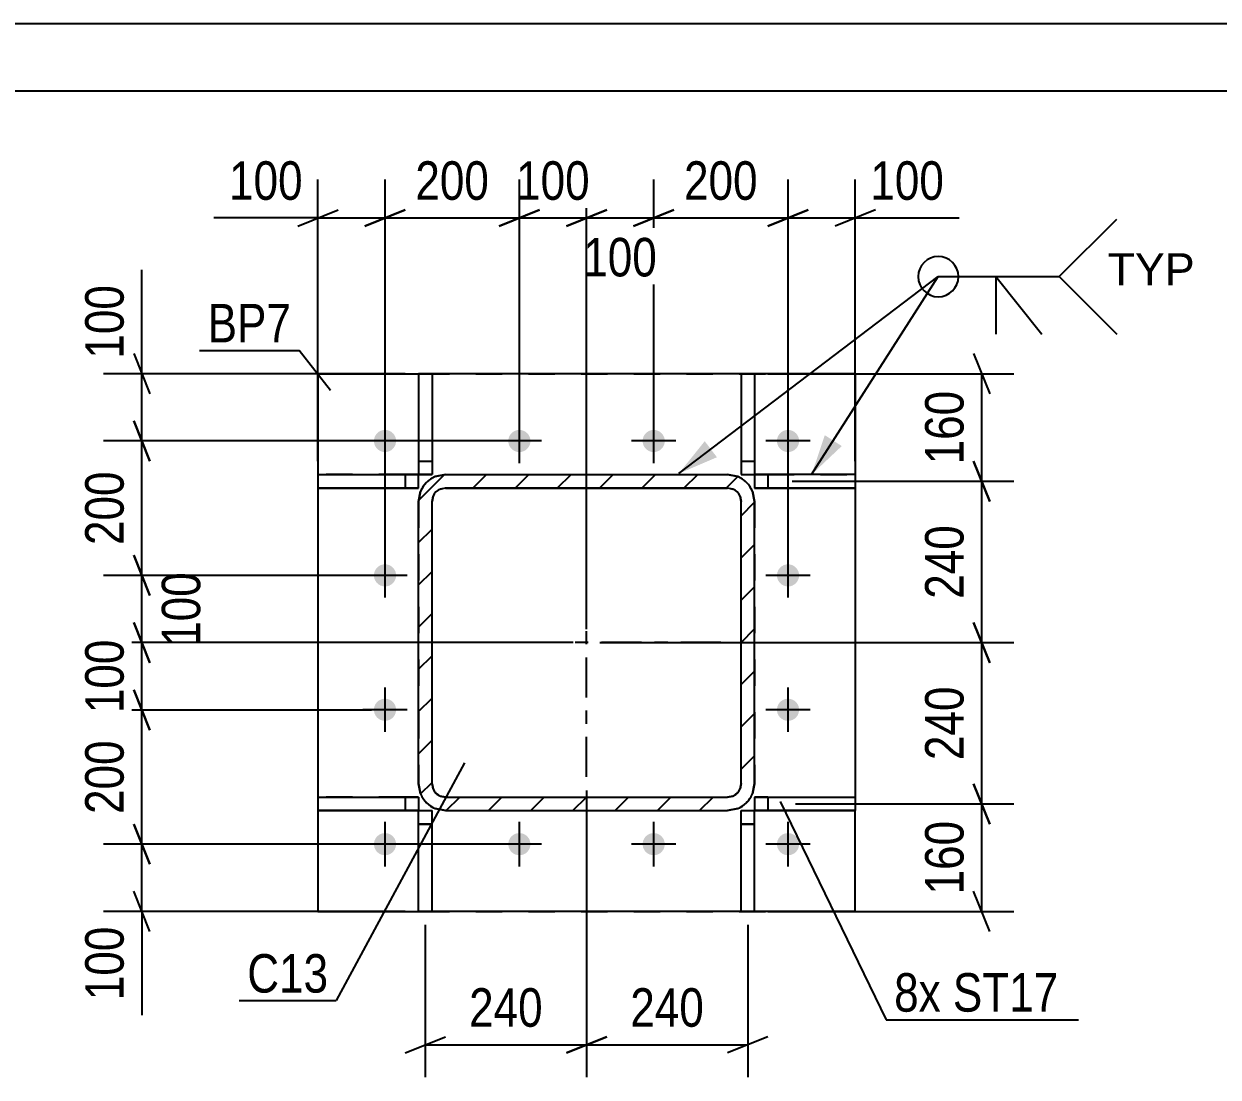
# Model space of a CAD drawing. Header units: millimetres. Extents: x 0 to 594, y 0 to 420.
# Drawn here: x 418.8 to 507.7, y 341.6 to 420 of the extents above; entities that cross this region are included whole.
import ezdxf

# ---------------------------------------------------------------- set-up
doc = ezdxf.new("R2010")
doc.units = ezdxf.units.MM
doc.linetypes.add('DXK_LINE_DOT2', pattern=[3.9198, 1.9599, -1.9599])
doc.linetypes.add('DXK_LINE_DOT3', pattern=[5.9187, 2.979, -0.9799, 0.9799, -0.9799])
doc.styles.add('Arial', font='ARIAL.TTF', dxfattribs={"height": 0.2})
doc.styles.add('Arial Narrow', font='ARIALN.TTF', dxfattribs={"height": 0.2})

# ---------------------------------------------------------------- blocks, each defined once
blk = doc.blocks.new('Unknown-681868662-1134')
at = {"color": 5, "linetype": 'Continuous'}
for p, q in [((594, 420), (0, 420)), ((589, 415), (5, 415))]:
    blk.add_line(p, q, dxfattribs=at)
blk = doc.blocks.new('Part-681868662-2966 - 2899')
at = {"color": 2, "linetype": 'Continuous'}
for p, q in [((448.231, 361.466), (449.231, 361.466)), ((448.231, 353.965), (448.231, 361.466)), ((449.231, 353.965), (449.231, 361.466)), ((448.231, 360.466), (449.231, 360.466)), ((448.231, 353.965), (449.231, 353.965))]:
    blk.add_line(p, q, dxfattribs=at)
at = {"color": 7, "linetype": 'DXK_LINE_DOT2'}
for p, q in [((448.231, 361.465), (449.231, 361.465)), ((448.231, 360.465), (449.231, 360.465)), ((449.231, 353.965), (448.231, 353.965))]:
    blk.add_line(p, q, dxfattribs=at)
blk = doc.blocks.new('Bolt-681868662-2914 - 2899')
at = {"linetype": 'Continuous'}
for points in [[(445.731, 388.14), (445.559, 388.158), (445.395, 388.211), (445.246, 388.297), (445.118, 388.413), (445.016, 388.552), (444.946, 388.71), (444.91, 388.879), (444.91, 389.051), (444.946, 389.22), (445.016, 389.377), (445.118, 389.517), (445.246, 389.632), (445.395, 389.719), (445.559, 389.772), (445.731, 389.79), (445.902, 389.772), (446.066, 389.719), (446.216, 389.632), (446.344, 389.517), (446.445, 389.377), (446.516, 389.22), (446.551, 389.051), (446.551, 388.879), (446.516, 388.71), (446.445, 388.552), (446.344, 388.413), (446.216, 388.297), (446.066, 388.211), (445.902, 388.158)], [(455.731, 388.14), (455.559, 388.158), (455.395, 388.211), (455.246, 388.297), (455.118, 388.413), (455.016, 388.552), (454.946, 388.71), (454.91, 388.879), (454.91, 389.051), (454.946, 389.22), (455.016, 389.377), (455.118, 389.517), (455.246, 389.632), (455.395, 389.719), (455.559, 389.772), (455.731, 389.79), (455.902, 389.772), (456.066, 389.719), (456.216, 389.632), (456.344, 389.517), (456.445, 389.377), (456.516, 389.22), (456.551, 389.051), (456.551, 388.879), (456.516, 388.71), (456.445, 388.552), (456.344, 388.413), (456.216, 388.297), (456.066, 388.211), (455.902, 388.158)], [(465.731, 388.14), (465.559, 388.158), (465.395, 388.211), (465.246, 388.297), (465.118, 388.413), (465.016, 388.552), (464.946, 388.71), (464.91, 388.879), (464.91, 389.051), (464.946, 389.22), (465.016, 389.377), (465.118, 389.517), (465.246, 389.632), (465.395, 389.719), (465.559, 389.772), (465.731, 389.79), (465.902, 389.772), (466.066, 389.719), (466.216, 389.632), (466.344, 389.517), (466.445, 389.377), (466.516, 389.22), (466.551, 389.051), (466.551, 388.879), (466.516, 388.71), (466.445, 388.552), (466.344, 388.413), (466.216, 388.297), (466.066, 388.211), (465.902, 388.158)], [(475.731, 388.14), (475.559, 388.158), (475.395, 388.211), (475.246, 388.297), (475.118, 388.413), (475.016, 388.552), (474.946, 388.71), (474.91, 388.879), (474.91, 389.051), (474.946, 389.22), (475.016, 389.377), (475.118, 389.517), (475.246, 389.632), (475.395, 389.719), (475.559, 389.772), (475.731, 389.79), (475.902, 389.772), (476.066, 389.719), (476.216, 389.632), (476.344, 389.517), (476.445, 389.377), (476.516, 389.22), (476.551, 389.051), (476.551, 388.879), (476.516, 388.71), (476.445, 388.552), (476.344, 388.413), (476.216, 388.297), (476.066, 388.211), (475.902, 388.158)], [(445.731, 378.14), (445.559, 378.158), (445.395, 378.211), (445.246, 378.297), (445.118, 378.413), (445.016, 378.552), (444.946, 378.71), (444.91, 378.879), (444.91, 379.051), (444.946, 379.22), (445.016, 379.377), (445.118, 379.517), (445.246, 379.632), (445.395, 379.719), (445.559, 379.772), (445.731, 379.79), (445.902, 379.772), (446.066, 379.719), (446.216, 379.632), (446.344, 379.517), (446.445, 379.377), (446.516, 379.22), (446.551, 379.051), (446.551, 378.879), (446.516, 378.71), (446.445, 378.552), (446.344, 378.413), (446.216, 378.297), (446.066, 378.211), (445.902, 378.158)], [(475.731, 378.14), (475.559, 378.158), (475.395, 378.211), (475.246, 378.297), (475.118, 378.413), (475.016, 378.552), (474.946, 378.71), (474.91, 378.879), (474.91, 379.051), (474.946, 379.22), (475.016, 379.377), (475.118, 379.517), (475.246, 379.632), (475.395, 379.719), (475.559, 379.772), (475.731, 379.79), (475.902, 379.772), (476.066, 379.719), (476.216, 379.632), (476.344, 379.517), (476.445, 379.377), (476.516, 379.22), (476.551, 379.051), (476.551, 378.879), (476.516, 378.71), (476.445, 378.552), (476.344, 378.413), (476.216, 378.297), (476.066, 378.211), (475.902, 378.158)], [(445.731, 368.14), (445.559, 368.158), (445.395, 368.211), (445.246, 368.297), (445.118, 368.413), (445.016, 368.552), (444.946, 368.71), (444.91, 368.879), (444.91, 369.051), (444.946, 369.22), (445.016, 369.377), (445.118, 369.517), (445.246, 369.632), (445.395, 369.719), (445.559, 369.772), (445.731, 369.79), (445.902, 369.772), (446.066, 369.719), (446.216, 369.632), (446.344, 369.517), (446.445, 369.377), (446.516, 369.22), (446.551, 369.051), (446.551, 368.879), (446.516, 368.71), (446.445, 368.552), (446.344, 368.413), (446.216, 368.297), (446.066, 368.211), (445.902, 368.158)], [(475.731, 368.14), (475.559, 368.158), (475.395, 368.211), (475.246, 368.297), (475.118, 368.413), (475.016, 368.552), (474.946, 368.71), (474.91, 368.879), (474.91, 369.051), (474.946, 369.22), (475.016, 369.377), (475.118, 369.517), (475.246, 369.632), (475.395, 369.719), (475.559, 369.772), (475.731, 369.79), (475.902, 369.772), (476.066, 369.719), (476.216, 369.632), (476.344, 369.517), (476.445, 369.377), (476.516, 369.22), (476.551, 369.051), (476.551, 368.879), (476.516, 368.71), (476.445, 368.552), (476.344, 368.413), (476.216, 368.297), (476.066, 368.211), (475.902, 368.158)], [(445.731, 358.14), (445.559, 358.158), (445.395, 358.211), (445.246, 358.297), (445.118, 358.413), (445.016, 358.552), (444.946, 358.71), (444.91, 358.879), (444.91, 359.051), (444.946, 359.22), (445.016, 359.377), (445.118, 359.517), (445.246, 359.632), (445.395, 359.719), (445.559, 359.772), (445.731, 359.79), (445.902, 359.772), (446.066, 359.719), (446.216, 359.632), (446.344, 359.517), (446.445, 359.377), (446.516, 359.22), (446.551, 359.051), (446.551, 358.879), (446.516, 358.71), (446.445, 358.552), (446.344, 358.413), (446.216, 358.297), (446.066, 358.211), (445.902, 358.158)], [(455.731, 358.14), (455.559, 358.158), (455.395, 358.211), (455.246, 358.297), (455.118, 358.413), (455.016, 358.552), (454.946, 358.71), (454.91, 358.879), (454.91, 359.051), (454.946, 359.22), (455.016, 359.377), (455.118, 359.517), (455.246, 359.632), (455.395, 359.719), (455.559, 359.772), (455.731, 359.79), (455.902, 359.772), (456.066, 359.719), (456.216, 359.632), (456.344, 359.517), (456.445, 359.377), (456.516, 359.22), (456.551, 359.051), (456.551, 358.879), (456.516, 358.71), (456.445, 358.552), (456.344, 358.413), (456.216, 358.297), (456.066, 358.211), (455.902, 358.158)], [(465.731, 358.14), (465.559, 358.158), (465.395, 358.211), (465.246, 358.297), (465.118, 358.413), (465.016, 358.552), (464.946, 358.71), (464.91, 358.879), (464.91, 359.051), (464.946, 359.22), (465.016, 359.377), (465.118, 359.517), (465.246, 359.632), (465.395, 359.719), (465.559, 359.772), (465.731, 359.79), (465.902, 359.772), (466.066, 359.719), (466.216, 359.632), (466.344, 359.517), (466.445, 359.377), (466.516, 359.22), (466.551, 359.051), (466.551, 358.879), (466.516, 358.71), (466.445, 358.552), (466.344, 358.413), (466.216, 358.297), (466.066, 358.211), (465.902, 358.158)], [(475.731, 358.14), (475.559, 358.158), (475.395, 358.211), (475.246, 358.297), (475.118, 358.413), (475.016, 358.552), (474.946, 358.71), (474.91, 358.879), (474.91, 359.051), (474.946, 359.22), (475.016, 359.377), (475.118, 359.517), (475.246, 359.632), (475.395, 359.719), (475.559, 359.772), (475.731, 359.79), (475.902, 359.772), (476.066, 359.719), (476.216, 359.632), (476.344, 359.517), (476.445, 359.377), (476.516, 359.22), (476.551, 359.051), (476.551, 358.879), (476.516, 358.71), (476.445, 358.552), (476.344, 358.413), (476.216, 358.297), (476.066, 358.211), (475.902, 358.158)]]:
    blk.add_hatch(color=1, dxfattribs=at).paths.add_polyline_path(points)
at = {"color": 1, "linetype": 'Continuous'}
for p, q in [((445.731, 387.315), (445.731, 390.615)), ((455.731, 387.315), (455.731, 390.615)), ((465.731, 387.315), (465.731, 390.615)), ((475.731, 387.315), (475.731, 390.615)), ((447.381, 388.965), (444.081, 388.965)), ((457.381, 388.965), (454.081, 388.965)), ((467.381, 388.965), (464.081, 388.965)), ((477.381, 388.965), (474.081, 388.965)), ((445.731, 377.315), (445.731, 380.615)), ((475.731, 377.315), (475.731, 380.615)), ((447.381, 378.965), (444.081, 378.965)), ((477.381, 378.965), (474.081, 378.965)), ((445.731, 367.315), (445.731, 370.615)), ((475.731, 367.315), (475.731, 370.615)), ((447.381, 368.965), (444.081, 368.965)), ((477.381, 368.965), (474.081, 368.965)), ((445.731, 357.315), (445.731, 360.615)), ((455.731, 357.315), (455.731, 360.615)), ((465.731, 357.315), (465.731, 360.615)), ((475.731, 357.315), (475.731, 360.615)), ((447.381, 358.965), (444.081, 358.965)), ((457.381, 358.965), (454.081, 358.965)), ((467.381, 358.965), (464.081, 358.965)), ((477.381, 358.965), (474.081, 358.965))]:
    blk.add_line(p, q, dxfattribs=at)
blk = doc.blocks.new('Part-681868662-2971 - 2899')
at = {"color": 2, "linetype": 'Continuous'}
for p, q in [((472.231, 361.466), (473.231, 361.466)), ((472.231, 353.965), (472.231, 361.466)), ((473.231, 353.965), (473.231, 361.466)), ((472.231, 360.466), (473.231, 360.466)), ((472.231, 353.965), (473.231, 353.965))]:
    blk.add_line(p, q, dxfattribs=at)
at = {"color": 7, "linetype": 'DXK_LINE_DOT2'}
for p, q in [((472.231, 361.465), (473.231, 361.465)), ((472.231, 360.465), (473.231, 360.465)), ((473.231, 353.965), (472.231, 353.965))]:
    blk.add_line(p, q, dxfattribs=at)
blk = doc.blocks.new('Part-681868662-2951 - 2899')
at = {"linetype": 'Continuous'}
h = blk.add_hatch(dxfattribs=at)
h.set_pattern_fill('', scale=0.7, style=0, pattern_type=0)
h.set_pattern_definition([(45, (448.3831, 362.7015), (-1.57154, 1.57154), [])])
h.paths.add_polyline_path([(448.231, 363.467), (448.383, 362.702), (448.817, 362.053), (449.466, 361.619), (450.231, 361.467), (471.231, 361.467), (471.996, 361.619), (472.645, 362.053), (473.079, 362.702), (473.231, 363.467), (473.231, 384.467), (473.079, 385.232), (472.645, 385.881), (471.996, 386.315), (471.231, 386.467), (450.231, 386.467), (449.466, 386.315), (448.817, 385.881), (448.383, 385.232), (448.231, 384.467)])
h.paths.add_polyline_path([(449.307, 384.85), (449.524, 385.174), (449.848, 385.391), (450.231, 385.467), (471.231, 385.467), (471.614, 385.391), (471.938, 385.174), (472.155, 384.85), (472.231, 384.467), (472.231, 363.467), (472.155, 363.084), (471.938, 362.76), (471.614, 362.543), (471.231, 362.467), (450.231, 362.467), (449.848, 362.543), (449.524, 362.76), (449.307, 363.084), (449.231, 363.467), (449.231, 384.467)])
at = {"color": 2, "linetype": 'Continuous'}
for p, q in [((450.231, 386.467), (449.466, 386.315)), ((450.231, 386.467), (471.231, 386.467)), ((471.996, 386.315), (471.231, 386.467)), ((448.383, 385.232), (448.231, 384.467)), ((449.848, 385.391), (450.231, 385.467)), ((450.231, 385.465), (449.848, 385.389)), ((450.231, 385.465), (450.231, 385.467)), ((450.231, 385.467), (471.231, 385.467)), ((450.231, 385.465), (471.231, 385.465)), ((471.231, 385.465), (471.231, 385.467)), ((471.231, 385.467), (471.614, 385.391)), ((471.614, 385.389), (471.231, 385.465)), ((473.231, 384.467), (473.079, 385.232)), ((448.231, 363.467), (448.231, 384.467)), ((449.231, 384.467), (449.307, 384.85)), ((449.231, 363.467), (449.231, 384.467)), ((472.155, 384.85), (472.231, 384.467)), ((472.231, 363.467), (472.231, 384.467)), ((473.231, 363.467), (473.231, 384.467)), ((448.231, 363.467), (448.383, 362.702)), ((448.383, 362.699), (448.383, 362.702)), ((448.383, 362.699), (448.383, 362.702)), ((449.307, 363.084), (449.231, 363.467)), ((472.231, 363.467), (472.155, 363.084)), ((473.079, 362.702), (473.231, 363.467)), ((473.079, 362.702), (473.079, 362.699)), ((473.079, 362.702), (473.079, 362.699)), ((450.231, 362.467), (449.848, 362.543)), ((450.231, 362.467), (471.231, 362.467)), ((471.614, 362.543), (471.231, 362.467)), ((449.466, 361.619), (450.231, 361.467)), ((450.231, 361.465), (449.466, 361.617)), ((450.231, 361.465), (450.231, 361.467)), ((450.231, 361.467), (471.231, 361.467)), ((450.231, 361.465), (471.231, 361.465)), ((471.231, 361.467), (471.996, 361.619)), ((471.996, 361.617), (471.231, 361.465)), ((471.231, 361.465), (471.231, 361.467))]:
    blk.add_line(p, q, dxfattribs=at)
at = {"color": 7, "linetype": 'DXK_LINE_DOT2'}
for p, q in [((449.466, 386.313), (450.231, 386.465)), ((450.231, 386.465), (450.231, 386.467)), ((450.231, 386.465), (471.231, 386.465)), ((471.231, 386.465), (471.231, 386.467)), ((471.231, 386.465), (471.996, 386.313)), ((448.231, 384.465), (448.383, 385.23)), ((473.079, 385.23), (473.231, 384.465)), ((448.231, 384.467), (448.231, 363.465)), ((449.307, 384.848), (449.231, 384.465)), ((449.231, 384.465), (449.231, 384.467)), ((449.231, 363.465), (449.231, 384.465)), ((449.307, 384.848), (449.307, 384.85)), ((472.155, 384.848), (472.155, 384.85)), ((472.231, 384.465), (472.155, 384.848)), ((472.231, 384.465), (472.231, 384.467)), ((472.231, 363.465), (472.231, 384.465)), ((473.231, 384.467), (473.231, 363.465)), ((448.383, 362.702), (448.231, 363.465)), ((449.231, 363.465), (449.231, 363.467)), ((449.231, 363.465), (449.307, 363.082)), ((472.155, 363.082), (472.231, 363.465)), ((472.231, 363.465), (472.231, 363.467)), ((473.231, 363.465), (473.079, 362.702)), ((449.848, 362.541), (450.231, 362.465)), ((450.231, 362.465), (450.231, 362.467)), ((450.231, 362.465), (471.231, 362.465)), ((471.231, 362.465), (471.614, 362.541)), ((471.231, 362.465), (471.231, 362.467))]:
    blk.add_line(p, q, dxfattribs=at)
at = {"color": 7, "linetype": 'DXK_LINE_DOT3'}
for p, q in [((460.731, 363.965), (460.731, 383.967)), ((470.732, 373.966), (450.73, 373.966))]:
    blk.add_line(p, q, dxfattribs=at)
at = {"color": 2, "linetype": 'Continuous'}
for centre, radius, start, end in [((450.231, 384.467), 2, 112.5, 157.5), ((471.231, 384.467), 2, 22.5, 67.5), ((450.231, 384.467), 1, 112.5, 157.5), ((450.231, 384.465), 1, 112.5, 157.5), ((471.231, 384.467), 1, 22.5, 67.5), ((471.231, 384.465), 1, 22.5, 67.5), ((450.231, 363.467), 2, 202.5, 247.5), ((450.231, 363.465), 2, 202.5, 247.5), ((450.231, 363.467), 1, 202.5, 247.5), ((471.231, 363.467), 1, 292.5, 337.5), ((471.231, 363.467), 2, 292.5, 337.5), ((471.231, 363.465), 2, 292.5, 337.5)]:
    blk.add_arc(centre, radius, start, end, dxfattribs=at)
at = {"color": 7, "linetype": 'DXK_LINE_DOT2'}
for centre, radius, start, end in [((450.231, 384.465), 2, 112.5, 157.5), ((471.231, 384.465), 2, 22.5, 67.5), ((450.231, 363.465), 1, 202.5, 247.5), ((471.231, 363.465), 1, 292.5, 337.5)]:
    blk.add_arc(centre, radius, start, end, dxfattribs=at)
blk = doc.blocks.new('Part-681868662-2976 - 2899')
at = {"color": 2, "linetype": 'Continuous'}
for p, q in [((448.231, 393.965), (448.231, 386.466)), ((449.231, 393.965), (448.231, 393.965)), ((449.231, 393.965), (449.231, 386.465)), ((448.231, 387.466), (449.231, 387.466)), ((448.231, 386.466), (449.231, 386.466)), ((449.231, 386.465), (448.231, 386.465))]:
    blk.add_line(p, q, dxfattribs=at)
at = {"color": 7, "linetype": 'DXK_LINE_DOT2'}
for p, q in [((448.231, 393.965), (449.231, 393.965)), ((448.231, 387.465), (448.231, 387.466)), ((448.231, 387.465), (449.231, 387.465)), ((449.231, 387.465), (449.231, 387.466)), ((448.231, 386.466), (448.231, 386.465)), ((448.231, 386.465), (448.231, 386.466))]:
    blk.add_line(p, q, dxfattribs=at)
blk = doc.blocks.new('Part-681868662-2981 - 2899')
at = {"color": 2, "linetype": 'Continuous'}
for p, q in [((472.231, 393.965), (472.231, 386.465)), ((473.231, 393.965), (472.231, 393.965)), ((473.231, 393.965), (473.231, 386.466)), ((472.231, 387.466), (473.231, 387.466)), ((472.231, 386.466), (473.231, 386.466)), ((472.231, 386.465), (473.231, 386.465))]:
    blk.add_line(p, q, dxfattribs=at)
at = {"color": 7, "linetype": 'DXK_LINE_DOT2'}
for p, q in [((472.231, 393.965), (473.231, 393.965)), ((472.231, 387.465), (473.231, 387.465)), ((473.231, 386.466), (473.231, 386.465))]:
    blk.add_line(p, q, dxfattribs=at)
blk = doc.blocks.new('Part-681868662-2986 - 2899')
at = {"color": 2, "linetype": 'Continuous'}
for p, q in [((474.231, 386.466), (473.231, 386.466)), ((473.231, 386.466), (473.231, 385.466)), ((474.231, 386.466), (474.231, 385.466)), ((480.731, 386.465), (474.231, 386.466)), ((480.731, 386.465), (480.731, 385.465)), ((474.231, 385.466), (473.231, 385.466)), ((473.231, 385.466), (473.231, 385.465)), ((473.231, 385.465), (473.231, 385.466)), ((473.231, 385.465), (474.231, 385.465)), ((480.731, 385.465), (474.231, 385.466)), ((474.231, 385.465), (480.731, 385.465)), ((480.731, 385.465), (480.731, 385.465))]:
    blk.add_line(p, q, dxfattribs=at)
at = {"color": 7, "linetype": 'DXK_LINE_DOT2'}
for p, q in [((473.231, 386.465), (474.231, 386.465)), ((474.231, 386.465), (480.731, 386.465)), ((474.231, 385.466), (474.231, 385.465)), ((480.731, 385.465), (480.731, 385.465))]:
    blk.add_line(p, q, dxfattribs=at)
blk = doc.blocks.new('Part-681868662-2991 - 2899')
at = {"color": 2, "linetype": 'Continuous'}
for p, q in [((474.231, 362.466), (473.231, 362.466)), ((473.231, 362.466), (473.231, 361.466)), ((474.231, 362.466), (474.231, 361.466)), ((474.231, 362.466), (480.731, 362.465)), ((480.731, 362.465), (480.731, 361.465)), ((474.231, 361.466), (473.231, 361.466)), ((473.231, 361.465), (474.231, 361.465)), ((480.731, 361.465), (474.231, 361.466)), ((474.231, 361.465), (480.731, 361.465)), ((480.731, 361.465), (480.731, 361.465))]:
    blk.add_line(p, q, dxfattribs=at)
at = {"color": 7, "linetype": 'DXK_LINE_DOT2'}
for p, q in [((473.231, 362.465), (474.231, 362.465)), ((474.231, 362.465), (480.731, 362.465)), ((473.231, 361.466), (473.231, 361.465)), ((473.231, 361.466), (473.231, 361.465)), ((474.231, 361.466), (474.231, 361.465)), ((480.731, 361.465), (480.731, 361.465))]:
    blk.add_line(p, q, dxfattribs=at)
blk = doc.blocks.new('Part-681868662-2996 - 2899')
at = {"color": 2, "linetype": 'Continuous'}
for p, q in [((440.731, 386.465), (447.231, 386.466)), ((440.731, 386.465), (440.731, 386.465)), ((440.731, 386.465), (440.731, 385.465)), ((447.231, 386.466), (448.231, 386.466)), ((447.231, 386.466), (447.231, 385.466)), ((448.231, 385.465), (448.231, 386.466)), ((447.231, 385.466), (440.731, 385.465)), ((440.731, 385.465), (447.231, 385.465)), ((448.231, 385.466), (447.231, 385.466)), ((447.231, 385.465), (448.231, 385.465)), ((448.231, 385.466), (448.231, 385.465))]:
    blk.add_line(p, q, dxfattribs=at)
at = {"color": 7, "linetype": 'DXK_LINE_DOT2'}
for p, q in [((447.231, 386.465), (440.731, 386.465)), ((448.231, 386.465), (447.231, 386.465)), ((448.231, 386.466), (448.231, 386.465)), ((447.231, 385.465), (447.231, 385.466))]:
    blk.add_line(p, q, dxfattribs=at)
blk = doc.blocks.new('Part-681868662-3001 - 2899')
at = {"color": 2, "linetype": 'Continuous'}
for p, q in [((440.731, 362.465), (447.231, 362.466)), ((440.731, 362.465), (440.731, 362.465)), ((440.731, 362.465), (440.731, 361.465)), ((447.231, 362.466), (448.231, 362.466)), ((447.231, 362.466), (447.231, 361.466)), ((448.231, 362.466), (448.231, 361.466)), ((447.231, 361.466), (440.731, 361.465)), ((440.731, 361.465), (447.231, 361.465)), ((448.231, 361.466), (447.231, 361.466)), ((447.231, 361.465), (448.231, 361.465))]:
    blk.add_line(p, q, dxfattribs=at)
at = {"color": 7, "linetype": 'DXK_LINE_DOT2'}
for p, q in [((447.231, 362.465), (440.731, 362.465)), ((448.231, 362.465), (447.231, 362.465)), ((448.231, 362.466), (448.231, 362.465)), ((447.231, 361.465), (447.231, 361.466)), ((448.231, 361.465), (448.231, 361.466)), ((448.231, 361.466), (448.231, 361.465))]:
    blk.add_line(p, q, dxfattribs=at)
blk = doc.blocks.new('Part-681868662-3051 - 2899')
at = {"color": 2, "linetype": 'Continuous'}
for p, q in [((440.731, 393.965), (448.231, 393.965)), ((440.731, 393.965), (440.731, 393.965)), ((440.731, 393.965), (440.731, 386.465)), ((472.231, 393.965), (449.231, 393.965)), ((480.731, 393.965), (473.231, 393.965)), ((480.731, 393.965), (480.731, 393.965)), ((480.731, 393.965), (480.731, 386.465)), ((440.731, 385.465), (440.731, 362.465)), ((480.731, 385.465), (480.731, 362.465)), ((440.731, 361.465), (440.731, 353.965)), ((480.731, 353.965), (480.731, 361.465)), ((440.731, 353.965), (448.231, 353.965)), ((472.231, 353.965), (449.231, 353.965)), ((480.731, 353.965), (473.231, 353.965))]:
    blk.add_line(p, q, dxfattribs=at)
at = {"color": 7, "linetype": 'DXK_LINE_DOT2'}
for p, q in [((440.731, 393.965), (480.731, 393.965)), ((448.231, 393.965), (449.231, 393.965)), ((473.231, 393.965), (472.231, 393.965)), ((440.731, 386.465), (440.731, 385.465)), ((480.731, 386.465), (480.731, 385.465)), ((440.731, 362.465), (440.731, 361.465)), ((480.731, 362.465), (480.731, 361.465)), ((440.731, 353.965), (480.731, 353.965)), ((448.231, 353.965), (449.231, 353.965)), ((473.231, 353.965), (472.231, 353.965))]:
    blk.add_line(p, q, dxfattribs=at)
blk = doc.blocks.new('StraightDimension-681868662-7475 - 2899')
at = {"color": 7, "linetype": 'Continuous'}
for p, q in [((427.026, 380.465), (428.226, 377.465)), ((444.731, 378.965), (425.226, 378.965)), ((427.626, 373.964), (427.626, 378.965)), ((428.226, 372.464), (427.026, 375.464)), ((459.731, 373.964), (425.226, 373.964))]:
    blk.add_line(p, q, dxfattribs=at)
at = {"color": 0}
blk.add_wipeout([(432.576, 379.807), (428.376, 379.807), (428.376, 373.122), (432.576, 373.122)], dxfattribs=at)
at = {"color": 3, "style": 'Arial Narrow'}
blk.add_text('100', height=2.8633, rotation=90.00021, dxfattribs=at).set_placement((431.976, 373.722))
blk = doc.blocks.new('StraightDimension-681868662-13050 - 2899')
at = {"color": 7, "linetype": 'Continuous'}
for p, q in [((489.547, 387.466), (490.747, 384.466)), ((476.048, 385.966), (492.547, 385.966)), ((490.147, 373.964), (490.147, 385.966)), ((490.747, 372.464), (489.547, 375.464)), ((461.731, 373.964), (492.547, 373.964))]:
    blk.add_line(p, q, dxfattribs=at)
at = {"color": 0}
blk.add_wipeout([(489.397, 383.307), (485.197, 383.307), (485.197, 376.623), (489.397, 376.623)], dxfattribs=at)
at = {"color": 3, "style": 'Arial Narrow'}
blk.add_text('240', height=2.8633, rotation=90.00021, dxfattribs=at).set_placement((488.797, 377.223))
blk = doc.blocks.new('StraightDimension-681868662-13135 - 2899')
at = {"color": 7, "linetype": 'Continuous'}
for p, q in [((475.731, 379.965), (475.731, 408.411)), ((480.731, 387.466), (480.731, 408.411)), ((474.231, 404.961), (477.231, 406.161)), ((475.731, 405.561), (480.731, 405.561)), ((482.231, 406.161), (479.231, 404.961)), ((480.731, 405.561), (488.465, 405.561)), ((480.731, 405.561), (488.465, 405.561))]:
    blk.add_line(p, q, dxfattribs=at)
at = {"color": 0}
blk.add_wipeout([(487.94, 406.311), (487.94, 410.511), (481.256, 410.511), (481.256, 406.311)], dxfattribs=at)
at = {"color": 3, "style": 'Arial Narrow'}
blk.add_text('100', height=2.8633, dxfattribs=at).set_placement((481.856, 406.911))
blk = doc.blocks.new('StraightDimension-681868662-7477 - 2899')
at = {"color": 7, "linetype": 'Continuous'}
for p, q in [((427.026, 370.442), (428.226, 367.442)), ((444.731, 368.942), (424.776, 368.942)), ((427.626, 358.965), (427.626, 368.942)), ((428.226, 357.465), (427.026, 360.465)), ((454.731, 358.965), (424.776, 358.965))]:
    blk.add_line(p, q, dxfattribs=at)
at = {"color": 0}
blk.add_wipeout([(426.876, 367.296), (422.676, 367.296), (422.676, 360.611), (426.876, 360.611)], dxfattribs=at)
at = {"color": 3, "style": 'Arial Narrow'}
blk.add_text('200', height=2.8633, rotation=90.00021, dxfattribs=at).set_placement((426.276, 361.211))
blk = doc.blocks.new('StraightDimension-681868662-3096 - 2899')
at = {"color": 7, "linetype": 'Continuous'}
for p, q in [((460.731, 362.965), (460.731, 341.632)), ((448.731, 352.965), (448.731, 341.632)), ((447.231, 343.432), (450.231, 344.632)), ((448.731, 344.032), (460.731, 344.032)), ((462.231, 344.632), (459.231, 343.432))]:
    blk.add_line(p, q, dxfattribs=at)
at = {"color": 0}
blk.add_wipeout([(458.073, 344.782), (458.073, 348.982), (451.389, 348.982), (451.389, 344.782)], dxfattribs=at)
at = {"color": 3, "style": 'Arial Narrow'}
blk.add_text('240', height=2.8633, dxfattribs=at).set_placement((451.989, 345.382))
blk = doc.blocks.new('StraightDimension-681868662-3112 - 2899')
at = {"color": 7, "linetype": 'Continuous'}
for p, q in [((460.731, 362.965), (460.731, 341.632)), ((472.731, 352.965), (472.731, 341.632)), ((459.231, 343.432), (462.231, 344.632)), ((460.731, 344.032), (472.731, 344.032)), ((474.231, 344.632), (471.231, 343.432))]:
    blk.add_line(p, q, dxfattribs=at)
at = {"color": 0}
blk.add_wipeout([(470.073, 344.782), (470.073, 348.982), (463.389, 348.982), (463.389, 344.782)], dxfattribs=at)
at = {"color": 3, "style": 'Arial Narrow'}
blk.add_text('240', height=2.8633, dxfattribs=at).set_placement((463.989, 345.382))
blk = doc.blocks.new('StraightDimension-681868662-7473 - 2899')
at = {"color": 7, "linetype": 'Continuous'}
for p, q in [((427.626, 393.966), (427.626, 401.7)), ((427.626, 393.966), (427.626, 401.7)), ((427.026, 395.466), (428.226, 392.466)), ((447.231, 393.966), (424.776, 393.966)), ((427.626, 388.965), (427.626, 393.966)), ((428.226, 387.465), (427.026, 390.465)), ((454.731, 388.965), (424.776, 388.965))]:
    blk.add_line(p, q, dxfattribs=at)
at = {"color": 0}
blk.add_wipeout([(426.876, 401.175), (422.676, 401.175), (422.676, 394.491), (426.876, 394.491)], dxfattribs=at)
at = {"color": 3, "style": 'Arial Narrow'}
blk.add_text('100', height=2.8633, rotation=90.00021, dxfattribs=at).set_placement((426.276, 395.091))
blk = doc.blocks.new('StraightDimension-681868662-13051 - 2899')
at = {"color": 7, "linetype": 'Continuous'}
for p, q in [((489.547, 375.464), (490.747, 372.464)), ((461.731, 373.964), (492.547, 373.964)), ((490.147, 361.965), (490.147, 373.964)), ((490.747, 360.465), (489.547, 363.465)), ((476.28, 361.965), (492.547, 361.965))]:
    blk.add_line(p, q, dxfattribs=at)
at = {"color": 0}
blk.add_wipeout([(489.397, 371.307), (485.197, 371.307), (485.197, 364.622), (489.397, 364.623)], dxfattribs=at)
at = {"color": 3, "style": 'Arial Narrow'}
blk.add_text('240', height=2.8633, rotation=90.00021, dxfattribs=at).set_placement((488.797, 365.223))
blk = doc.blocks.new('StraightDimension-681868662-7474 - 2899')
at = {"color": 7, "linetype": 'Continuous'}
for p, q in [((427.026, 390.465), (428.226, 387.465)), ((454.731, 388.965), (424.776, 388.965)), ((427.626, 378.965), (427.626, 388.965)), ((428.226, 377.465), (427.026, 380.465)), ((444.731, 378.965), (424.776, 378.965))]:
    blk.add_line(p, q, dxfattribs=at)
at = {"color": 0}
blk.add_wipeout([(426.876, 387.307), (422.676, 387.307), (422.676, 380.623), (426.876, 380.623)], dxfattribs=at)
at = {"color": 3, "style": 'Arial Narrow'}
blk.add_text('200', height=2.8633, rotation=90.00021, dxfattribs=at).set_placement((426.276, 381.223))
blk = doc.blocks.new('StraightDimension-681868662-7476 - 2899')
at = {"color": 7, "linetype": 'Continuous'}
for p, q in [((427.026, 375.464), (428.226, 372.464)), ((459.731, 373.964), (424.776, 373.964)), ((427.626, 368.942), (427.626, 373.964)), ((428.226, 367.442), (427.026, 370.442)), ((444.731, 368.942), (424.776, 368.942))]:
    blk.add_line(p, q, dxfattribs=at)
at = {"color": 0}
blk.add_wipeout([(426.876, 374.795), (422.676, 374.795), (422.676, 368.111), (426.876, 368.111)], dxfattribs=at)
at = {"color": 3, "style": 'Arial Narrow'}
blk.add_text('100', height=2.8633, rotation=90.00021, dxfattribs=at).set_placement((426.276, 368.711))
blk = doc.blocks.new('StraightDimension-681868662-7478 - 2899')
at = {"color": 7, "linetype": 'Continuous'}
for p, q in [((427.026, 360.465), (428.226, 357.465)), ((454.731, 358.965), (424.776, 358.965)), ((427.626, 353.965), (427.626, 358.965)), ((428.226, 352.465), (427.026, 355.465)), ((447.231, 353.965), (424.776, 353.965)), ((427.626, 353.965), (427.626, 346.23)), ((427.626, 353.965), (427.626, 346.23))]:
    blk.add_line(p, q, dxfattribs=at)
at = {"color": 0}
blk.add_wipeout([(426.876, 353.44), (422.676, 353.44), (422.676, 346.755), (426.876, 346.755)], dxfattribs=at)
at = {"color": 3, "style": 'Arial Narrow'}
blk.add_text('100', height=2.8633, rotation=90.00021, dxfattribs=at).set_placement((426.276, 347.355))
blk = doc.blocks.new('StraightDimension-681868662-13049 - 2899')
at = {"color": 7, "linetype": 'Continuous'}
for p, q in [((489.547, 395.466), (490.747, 392.466)), ((474.231, 393.966), (492.547, 393.966)), ((490.147, 385.966), (490.147, 393.966)), ((490.747, 384.466), (489.547, 387.466)), ((476.048, 385.966), (492.547, 385.966))]:
    blk.add_line(p, q, dxfattribs=at)
at = {"color": 0}
blk.add_wipeout([(489.397, 393.308), (485.197, 393.308), (485.197, 386.623), (489.397, 386.623)], dxfattribs=at)
at = {"color": 3, "style": 'Arial Narrow'}
blk.add_text('160', height=2.8633, rotation=90.00021, dxfattribs=at).set_placement((488.797, 387.223))
blk = doc.blocks.new('StraightDimension-681868662-13052 - 2899')
at = {"color": 7, "linetype": 'Continuous'}
for p, q in [((489.547, 363.465), (490.747, 360.465)), ((476.28, 361.965), (492.547, 361.965)), ((490.147, 353.965), (490.147, 361.965)), ((490.747, 352.465), (489.547, 355.465)), ((474.231, 353.965), (492.547, 353.965))]:
    blk.add_line(p, q, dxfattribs=at)
at = {"color": 0}
blk.add_wipeout([(489.397, 361.307), (485.197, 361.307), (485.197, 354.623), (489.397, 354.623)], dxfattribs=at)
at = {"color": 3, "style": 'Arial Narrow'}
blk.add_text('160', height=2.8633, rotation=90.00021, dxfattribs=at).set_placement((488.797, 355.223))
blk = doc.blocks.new('StraightDimension-681868662-13136 - 2899')
at = {"color": 7, "linetype": 'Continuous'}
for p, q in [((465.731, 389.965), (465.731, 408.411)), ((475.731, 379.965), (475.731, 408.411)), ((464.231, 404.961), (467.231, 406.161)), ((465.731, 405.561), (475.731, 405.561)), ((477.231, 406.161), (474.231, 404.961))]:
    blk.add_line(p, q, dxfattribs=at)
at = {"color": 0}
blk.add_wipeout([(474.073, 406.311), (474.073, 410.511), (467.389, 410.511), (467.389, 406.311)], dxfattribs=at)
at = {"color": 3, "style": 'Arial Narrow'}
blk.add_text('200', height=2.8633, dxfattribs=at).set_placement((467.989, 406.911))
blk = doc.blocks.new('StraightDimension-681868662-13137 - 2899')
at = {"color": 7, "linetype": 'Continuous'}
for p, q in [((460.731, 374.964), (460.731, 407.961)), ((465.731, 389.965), (465.731, 407.961)), ((459.231, 404.961), (462.231, 406.161)), ((460.731, 405.561), (465.731, 405.561)), ((467.231, 406.161), (464.231, 404.961))]:
    blk.add_line(p, q, dxfattribs=at)
at = {"color": 0}
blk.add_wipeout([(466.573, 400.611), (466.573, 404.811), (459.889, 404.811), (459.889, 400.611)], dxfattribs=at)
at = {"color": 3, "style": 'Arial Narrow'}
blk.add_text('100', height=2.8633, dxfattribs=at).set_placement((460.489, 401.211))
blk = doc.blocks.new('StraightDimension-681868662-13138 - 2899')
at = {"color": 7, "linetype": 'Continuous'}
for p, q in [((455.731, 389.965), (455.731, 408.411)), ((460.731, 374.964), (460.731, 408.411)), ((454.231, 404.961), (457.231, 406.161)), ((455.731, 405.561), (460.731, 405.561)), ((462.231, 406.161), (459.231, 404.961))]:
    blk.add_line(p, q, dxfattribs=at)
at = {"color": 0}
blk.add_wipeout([(461.573, 406.311), (461.573, 410.511), (454.889, 410.511), (454.889, 406.311)], dxfattribs=at)
at = {"color": 3, "style": 'Arial Narrow'}
blk.add_text('100', height=2.8633, dxfattribs=at).set_placement((455.489, 406.911))
blk = doc.blocks.new('StraightDimension-681868662-13139 - 2899')
at = {"color": 7, "linetype": 'Continuous'}
for p, q in [((445.731, 379.965), (445.731, 408.411)), ((455.731, 389.965), (455.731, 408.411)), ((444.231, 404.961), (447.231, 406.161)), ((445.731, 405.561), (455.731, 405.561)), ((457.231, 406.161), (454.231, 404.961))]:
    blk.add_line(p, q, dxfattribs=at)
at = {"color": 0}
blk.add_wipeout([(454.073, 406.311), (454.073, 410.511), (447.389, 410.511), (447.389, 406.311)], dxfattribs=at)
at = {"color": 3, "style": 'Arial Narrow'}
blk.add_text('200', height=2.8633, dxfattribs=at).set_placement((447.989, 406.911))
blk = doc.blocks.new('StraightDimension-681868662-13140 - 2899')
at = {"color": 7, "linetype": 'Continuous'}
for p, q in [((440.731, 387.465), (440.731, 408.411)), ((445.731, 379.965), (445.731, 408.411)), ((440.731, 405.561), (432.997, 405.561)), ((440.731, 405.561), (432.997, 405.561)), ((439.231, 404.961), (442.231, 406.161)), ((440.731, 405.561), (445.731, 405.561)), ((447.231, 406.161), (444.231, 404.961))]:
    blk.add_line(p, q, dxfattribs=at)
at = {"color": 0}
blk.add_wipeout([(440.206, 406.311), (440.206, 410.511), (433.522, 410.511), (433.522, 406.311)], dxfattribs=at)
at = {"color": 3, "style": 'Arial Narrow'}
blk.add_text('100', height=2.8633, dxfattribs=at).set_placement((434.122, 406.911))
blk = doc.blocks.new('Mark-681868662-2947 - 2899')
at = {"color": 30, "linetype": 'Continuous'}
for p in [(451.657, 365.017), (434.877, 347.32)]:
    blk.add_line(p, (442.106, 347.32), dxfattribs=at)
at = {"color": 0}
blk.add_wipeout([(441.506, 347.92), (441.506, 350.92), (435.477, 350.92), (435.477, 347.92)], dxfattribs=at)
blk.add_wipeout([(441.506, 347.92), (441.506, 350.92), (435.477, 350.92), (435.477, 347.92)], dxfattribs=at)
at = {"color": 3, "style": 'Arial Narrow'}
blk.add_text('C13', height=2.8633, dxfattribs=at).set_placement((435.477, 347.92))
blk = doc.blocks.new('Mark-681868662-3047 - 2899')
at = {"color": 30, "linetype": 'Continuous'}
for p in [(431.928, 395.7), (441.67, 392.719)]:
    blk.add_line(p, (439.339, 395.7), dxfattribs=at)
at = {"color": 0}
blk.add_wipeout([(438.739, 396.3), (438.739, 399.3), (432.528, 399.3), (432.528, 396.3)], dxfattribs=at)
blk.add_wipeout([(438.739, 396.3), (438.739, 399.3), (432.528, 399.3), (432.528, 396.3)], dxfattribs=at)
at = {"color": 3, "style": 'Arial Narrow'}
blk.add_text('BP7', height=2.8633, dxfattribs=at).set_placement((432.528, 396.3))
blk = doc.blocks.new('MarkSet-681868662-3219 - 2899')
at = {"color": 30, "linetype": 'Continuous'}
for p, q in [((475.137, 362.15), (483.029, 345.903)), ((483.029, 345.903), (497.356, 345.903))]:
    blk.add_line(p, q, dxfattribs=at)
at = {"color": 0}
for points in [[(487.101, 346.503), (487.101, 349.503), (483.629, 349.503), (483.629, 346.503)], [(495.856, 346.503), (495.856, 349.503), (488.001, 349.503), (488.001, 346.503)]]:
    blk.add_wipeout(points, dxfattribs=at)
for points in [[(487.101, 346.503), (487.101, 349.503), (483.629, 349.503), (483.629, 346.503)], [(495.856, 346.503), (495.856, 349.503), (488.001, 349.503), (488.001, 346.503)]]:
    blk.add_wipeout(points, dxfattribs=at)
at = {"color": 3, "style": 'Arial Narrow'}
for s, p in [('8x', (483.629, 346.503)), ('ST17', (488.001, 346.503))]:
    blk.add_text(s, height=2.8633, dxfattribs=at).set_placement(p)
blk = doc.blocks.new('WeldMark-681868662-7557 - 2899')
at = {"linetype": 'Continuous'}
for points in [[(479.73, 388.588), (477.481, 386.466), (478.467, 389.397)], [(470.437, 387.755), (467.594, 386.539), (469.53, 388.95)]]:
    blk.add_hatch(color=30, dxfattribs=at).paths.add_polyline_path(points)
at = {"color": 30, "linetype": 'Continuous'}
for p, q in [((467.594, 386.539), (486.913, 401.196)), ((477.481, 386.466), (486.913, 401.196)), ((486.913, 401.196), (495.913, 401.196))]:
    blk.add_line(p, q, dxfattribs=at)
at = {"color": 3, "linetype": 'Continuous'}
for q in [(494.627, 396.911), (491.199, 396.911)]:
    blk.add_line((491.199, 401.196), q, dxfattribs=at)
for start, end in [(90, 270), (270, 90)]:
    blk.add_arc((486.913, 401.196), 1.5, start, end, dxfattribs=at)
at = {"color": 0, "linetype": 'Continuous'}
blk.add_wipeout([(505.993, 400.546), (505.993, 403.046), (499.513, 403.046), (499.513, 400.546)], dxfattribs=at)
blk.add_wipeout([(505.993, 400.546), (505.993, 403.046), (499.513, 403.046), (499.513, 400.546)], dxfattribs=at)
at = {"color": 3, "linetype": 'Continuous'}
for q in [(500.199, 405.482), (500.199, 396.911)]:
    blk.add_line((495.913, 401.196), q, dxfattribs=at)
at = {"color": 3, "linetype": 'Continuous', "style": 'Arial'}
blk.add_text('TYP', height=2.3877, dxfattribs=at).set_placement((499.513, 400.546))

msp = doc.modelspace()

# ---------------------------------------------------------------- block references
for name in ['Unknown-681868662-1134', 'Part-681868662-3051 - 2899', 'Part-681868662-2976 - 2899', 'Part-681868662-2981 - 2899', 'Bolt-681868662-2914 - 2899', 'Part-681868662-2996 - 2899', 'Part-681868662-2951 - 2899', 'Part-681868662-2986 - 2899', 'Part-681868662-3001 - 2899', 'Part-681868662-2991 - 2899', 'Part-681868662-2966 - 2899', 'Part-681868662-2971 - 2899']:
    msp.add_blockref(name, (0, 0))

# ---------------------------------------------------------------- next in the draw order: block references
for name in ['StraightDimension-681868662-7473 - 2899', 'StraightDimension-681868662-13050 - 2899', 'StraightDimension-681868662-7475 - 2899', 'StraightDimension-681868662-7477 - 2899']:
    msp.add_blockref(name, (0, 0))

# ---------------------------------------------------------------- next in the draw order: block references
for name in ['StraightDimension-681868662-13135 - 2899', 'StraightDimension-681868662-7474 - 2899', 'StraightDimension-681868662-7476 - 2899', 'StraightDimension-681868662-3096 - 2899']:
    msp.add_blockref(name, (0, 0))

# ---------------------------------------------------------------- next in the draw order: block references
for name in ['StraightDimension-681868662-13049 - 2899', 'StraightDimension-681868662-3112 - 2899', 'StraightDimension-681868662-7478 - 2899']:
    msp.add_blockref(name, (0, 0))

# ---------------------------------------------------------------- next in the draw order: block references
for name in ['StraightDimension-681868662-13136 - 2899', 'StraightDimension-681868662-13051 - 2899', 'Mark-681868662-2947 - 2899']:
    msp.add_blockref(name, (0, 0))

# ---------------------------------------------------------------- next in the draw order: block references
for name in ['StraightDimension-681868662-13137 - 2899', 'StraightDimension-681868662-13052 - 2899']:
    msp.add_blockref(name, (0, 0))

# ---------------------------------------------------------------- next in the draw order: block references
for name in ['StraightDimension-681868662-13138 - 2899', 'WeldMark-681868662-7557 - 2899', 'MarkSet-681868662-3219 - 2899']:
    msp.add_blockref(name, (0, 0))

# ---------------------------------------------------------------- next in the draw order: block references
msp.add_blockref('StraightDimension-681868662-13139 - 2899', (0, 0))

# ---------------------------------------------------------------- next in the draw order: block references
msp.add_blockref('StraightDimension-681868662-13140 - 2899', (0, 0))

# ---------------------------------------------------------------- next in the draw order: block references
msp.add_blockref('Mark-681868662-3047 - 2899', (0, 0))

doc.saveas('drawing.dxf')
